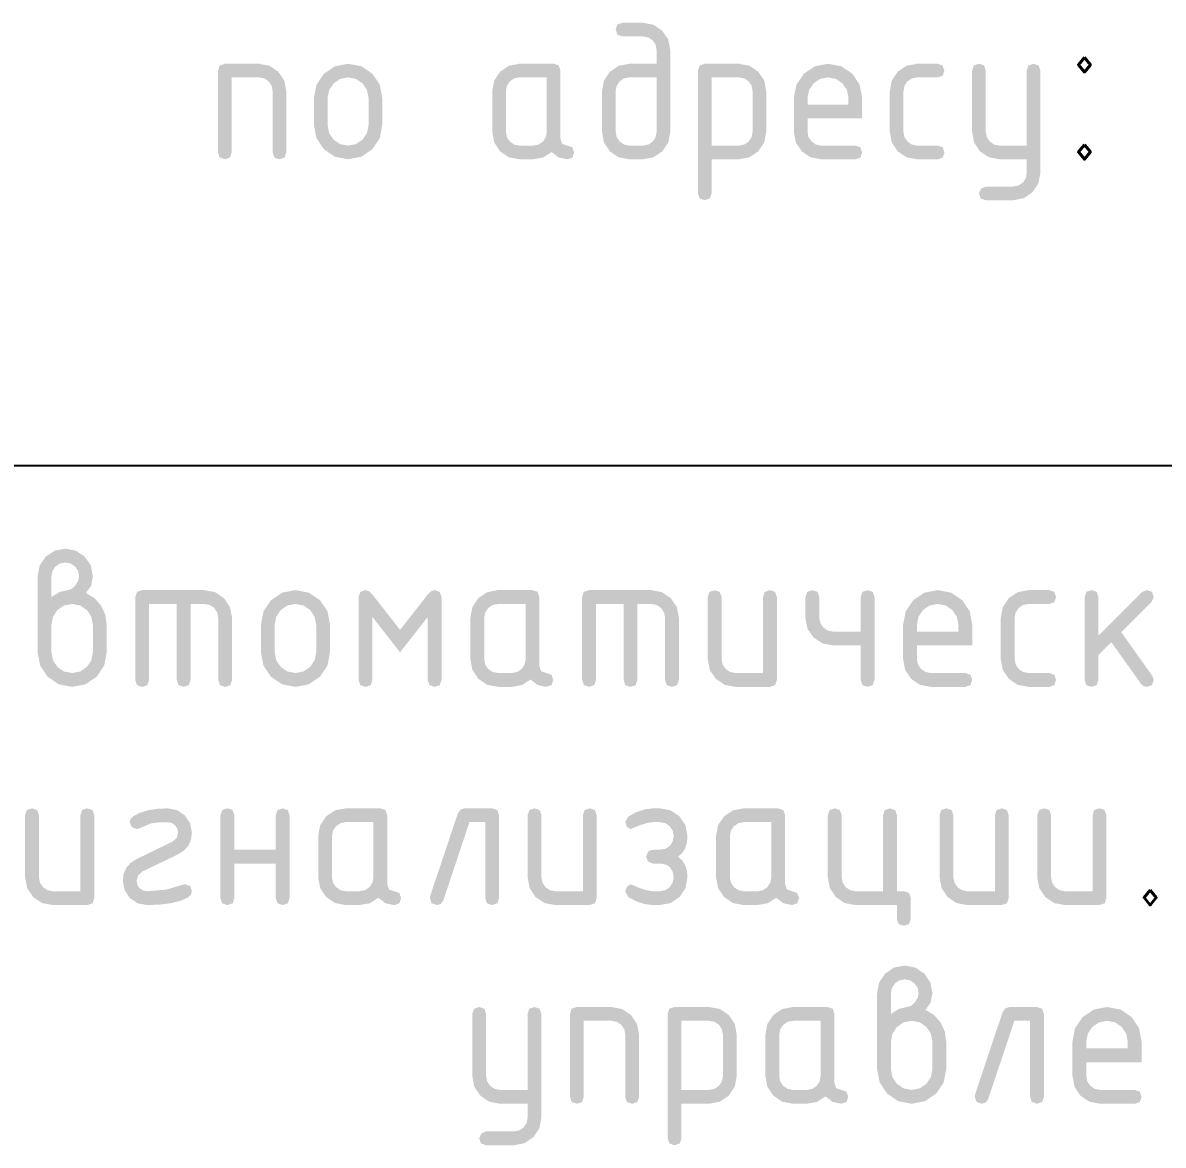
# Model space of a CAD drawing. Header units: millimetres. Extents: x 0 to 420, y 0 to 297.
# Drawn here: x 340.2 to 355.02, y 13.26 to 27.85 of the extents above; entities that cross this region are included whole.
import ezdxf

# ---------------------------------------------------------------- set-up
doc = ezdxf.new("R2010")
doc.units = ezdxf.units.MM
doc.layers.get('0').update_dxf_attribs({"linetype": 'CONTINUOUS'})
doc.styles.get("Standard").update_dxf_attribs({"font": 'STANDARD'})

msp = doc.modelspace()

# ---------------------------------------------------------------- hatches: boundary and pattern name
at = {"true_color": 0x000007}
h = msp.add_hatch(color=0, dxfattribs=at)
h.paths.add_polyline_path([(348.615811, 27.496415), (348.615811, 26.43257), (348.589835, 26.294559), (348.512182, 26.180113), (348.397254, 26.103219), (348.260828, 26.077587), (348.083337, 26.077587), (347.945809, 26.103288), (347.831431, 26.180664), (347.754537, 26.295248), (347.728905, 26.43257), (347.728905, 26.964493), (347.754606, 27.101745), (347.831983, 27.215847), (347.946498, 27.293017), (348.083337, 27.318924), (348.438319, 27.318924), (348.438319, 27.496415), (348.425504, 27.565524), (348.387056, 27.622644), (348.329937, 27.661091), (348.260828, 27.673907), (347.994591, 27.673907), (347.928376, 27.695955), (347.906397, 27.762652), (347.928376, 27.829143), (347.994591, 27.851398), (348.260828, 27.851398), (348.398356, 27.825422), (348.512733, 27.74777), (348.589904, 27.632841)], flags=0)
h.paths.add_polyline_path([(348.438319, 26.43257), (348.438319, 27.141984), (348.083337, 27.141984), (348.01471, 27.128893), (347.95766, 27.09017), (347.919212, 27.032706), (347.906397, 26.964493), (347.906397, 26.43257), (347.91935, 26.364839), (347.958762, 26.307444), (348.015882, 26.268032), (348.083337, 26.255079), (348.260828, 26.255079), (348.329041, 26.267894), (348.386505, 26.306342), (348.425228, 26.363668)], flags=0)
for points in [[(342.738994, 26.166333), (342.738994, 27.230178), (342.761043, 27.296669), (342.82774, 27.318924), (343.270917, 27.318924), (343.407343, 27.292948), (343.522271, 27.215296), (343.599924, 27.100849), (343.6259, 26.964493), (343.6259, 26.166333), (343.603644, 26.099636), (343.537154, 26.077587), (343.470457, 26.099636), (343.448408, 26.166333), (343.448408, 26.964493), (343.435593, 27.033395), (343.397145, 27.090721), (343.340026, 27.129168), (343.270917, 27.141984), (342.916486, 27.141984), (342.916486, 26.166333), (342.89423, 26.099636), (342.82774, 26.077587), (342.761043, 26.099636)], [(351.646757, 26.964493), (351.646757, 26.43257), (351.65971, 26.364839), (351.699122, 26.307444), (351.756242, 26.268032), (351.823697, 26.255079), (352.089934, 26.255079), (352.156424, 26.232823), (352.178679, 26.166333), (352.156424, 26.099636), (352.089934, 26.077587), (351.823697, 26.077587), (351.686168, 26.103219), (351.571791, 26.180113), (351.494897, 26.294559), (351.469265, 26.43257), (351.469265, 26.964493), (351.494897, 27.101745), (351.571791, 27.215847), (351.686168, 27.293017), (351.823697, 27.318924), (352.089934, 27.318924), (352.156424, 27.296669), (352.178679, 27.230178), (352.156424, 27.163964), (352.089934, 27.141984), (351.823697, 27.141984), (351.75507, 27.128893), (351.69802, 27.09017), (351.659572, 27.032706)], [(353.248538, 25.89734), (353.248538, 26.077587), (352.893556, 26.077587), (352.756028, 26.103288), (352.64165, 26.180664), (352.564756, 26.295248), (352.539124, 26.43257), (352.539124, 27.230178), (352.561173, 27.296669), (352.62787, 27.318924), (352.69436, 27.296669), (352.716616, 27.230178), (352.716616, 26.43257), (352.729569, 26.364839), (352.768981, 26.307444), (352.826101, 26.268032), (352.893556, 26.255079), (353.248538, 26.255079), (353.248538, 27.230178), (353.270587, 27.296669), (353.337284, 27.318924), (353.403774, 27.296669), (353.42603, 27.230178), (353.42603, 25.900096), (353.400467, 25.763739), (353.324055, 25.649293), (353.210849, 25.571641), (353.074906, 25.545664), (352.716616, 25.545664), (352.649919, 25.56792), (352.62787, 25.63441), (352.654328, 25.696146), (352.716616, 25.722605), (353.071047, 25.722605), (353.140156, 25.735283), (353.197275, 25.772765), (353.235723, 25.828851)], [(341.753545, 20.476655), (342.561627, 20.476655), (342.700119, 20.450335), (342.816288, 20.371924), (342.894698, 20.255756), (342.921019, 20.117263), (342.921019, 19.309181), (342.898419, 19.241726), (342.831171, 19.219333), (342.763716, 19.241726), (342.741323, 19.309181), (342.741323, 20.117263), (342.728231, 20.187405), (342.689509, 20.245145), (342.631769, 20.283868), (342.561627, 20.296959), (342.38193, 20.296959), (342.38193, 19.309181), (342.359331, 19.241726), (342.292082, 19.219333), (342.22511, 19.241726), (342.202785, 19.309181), (342.202785, 20.296959), (341.843393, 20.296959), (341.843393, 19.309181), (341.820793, 19.241726), (341.753545, 19.219333), (341.68609, 19.241726), (341.663697, 19.309181), (341.663697, 20.386807), (341.68609, 20.454055)], [(345.104786, 19.668574), (344.745393, 20.128287), (344.745393, 19.309181), (344.722794, 19.241726), (344.655545, 19.219333), (344.58809, 19.241726), (344.565697, 19.309181), (344.565697, 20.386807), (344.58809, 20.454055), (344.655545, 20.476655), (344.700263, 20.462255), (344.745393, 20.419329), (345.104786, 19.959615), (345.463627, 20.419329), (345.508551, 20.462255), (345.553475, 20.476655), (345.620723, 20.454055), (345.643323, 20.386807), (345.643323, 19.309181), (345.620723, 19.241726), (345.553475, 19.219333), (345.48602, 19.241726), (345.463627, 19.309181), (345.463627, 20.128287)], [(347.56036, 20.476655), (348.368442, 20.476655), (348.506935, 20.450335), (348.623103, 20.371924), (348.701514, 20.255756), (348.727834, 20.117263), (348.727834, 19.309181), (348.705235, 19.241726), (348.637986, 19.219333), (348.570531, 19.241726), (348.548138, 19.309181), (348.548138, 20.117263), (348.535047, 20.187405), (348.496324, 20.245145), (348.438584, 20.283868), (348.368442, 20.296959), (348.188746, 20.296959), (348.188746, 19.309181), (348.166146, 19.241726), (348.098898, 19.219333), (348.031925, 19.241726), (348.009601, 19.309181), (348.009601, 20.296959), (347.650209, 20.296959), (347.650209, 19.309181), (347.627609, 19.241726), (347.56036, 19.219333), (347.492905, 19.241726), (347.470512, 19.309181), (347.470512, 20.386807), (347.492905, 20.454055)], [(350.000993, 20.386807), (350.000993, 19.309181), (349.978393, 19.241726), (349.911145, 19.219333), (349.462456, 19.219333), (349.323067, 19.245378), (349.207243, 19.323513), (349.129108, 19.439337), (349.103063, 19.578726), (349.103063, 20.386807), (349.125457, 20.454055), (349.192912, 20.476655), (349.26016, 20.454055), (349.28276, 20.386807), (349.28276, 19.578726), (349.295989, 19.509962), (349.335676, 19.451946), (349.393692, 19.412259), (349.462456, 19.399029), (349.821297, 19.399029), (349.821297, 20.386807), (349.84369, 20.454055), (349.911145, 20.476655), (349.978393, 20.454055)], [(351.270442, 20.386807), (351.270442, 19.309181), (351.247843, 19.241726), (351.180594, 19.219333), (351.113139, 19.241726), (351.090746, 19.309181), (351.090746, 19.758422), (350.731905, 19.758422), (350.594101, 19.784122), (350.477795, 19.861499), (350.398695, 19.975532), (350.372513, 20.110648), (350.372513, 20.386807), (350.394906, 20.454055), (350.462361, 20.476655), (350.529609, 20.454055), (350.552209, 20.386807), (350.552209, 20.117263), (350.565438, 20.048981), (350.605126, 19.991035), (350.663141, 19.951347), (350.731905, 19.938118), (351.090746, 19.938118), (351.090746, 20.386807), (351.113139, 20.454055), (351.180594, 20.476655), (351.247843, 20.454055)], [(353.091107, 20.117263), (353.091107, 19.578726), (353.104337, 19.509962), (353.144024, 19.451946), (353.202039, 19.412259), (353.270804, 19.399029), (353.539797, 19.399029), (353.607045, 19.37643), (353.629645, 19.309181), (353.607045, 19.241726), (353.539797, 19.219333), (353.270804, 19.219333), (353.131415, 19.245378), (353.015591, 19.323513), (352.937456, 19.439337), (352.911411, 19.578726), (352.911411, 20.117263), (352.937456, 20.256445), (353.015591, 20.372476), (353.131415, 20.45061), (353.270804, 20.476655), (353.539797, 20.476655), (353.607045, 20.454055), (353.629645, 20.386807), (353.607045, 20.319352), (353.539797, 20.296959), (353.270804, 20.296959), (353.20135, 20.283799), (353.143473, 20.244594), (353.104061, 20.186303)], [(354.180413, 19.886304), (354.744857, 20.450748), (354.808798, 20.476655), (354.876047, 20.454055), (354.898647, 20.386807), (354.871637, 20.32452), (354.476967, 19.92985), (354.881008, 19.360996), (354.898647, 19.307528), (354.876047, 19.241313), (354.808798, 19.219333), (354.766217, 19.228842), (354.734384, 19.257367), (354.347431, 19.800314), (354.180413, 19.633296), (354.180413, 19.309181), (354.157813, 19.241726), (354.090565, 19.219333), (354.02311, 19.241726), (354.000717, 19.309181), (354.000717, 20.386807), (354.02311, 20.454055), (354.090565, 20.476655), (354.157813, 20.454055), (354.180413, 20.386807)], [(341.129932, 17.550347), (341.129932, 16.472721), (341.107332, 16.405266), (341.040084, 16.382873), (340.591395, 16.382873), (340.452006, 16.408918), (340.336182, 16.487053), (340.258047, 16.602877), (340.232002, 16.742265), (340.232002, 17.550347), (340.254395, 17.617595), (340.32185, 17.640195), (340.389099, 17.617595), (340.411698, 17.550347), (340.411698, 16.742265), (340.424928, 16.673501), (340.464615, 16.615486), (340.52263, 16.575798), (340.591395, 16.562569), (340.950236, 16.562569), (340.950236, 17.550347), (340.972629, 17.617595), (341.040084, 17.640195), (341.107332, 17.617595)], [(342.309533, 16.652417), (342.376781, 16.629817), (342.399381, 16.562569), (342.386703, 16.516336), (342.349221, 16.482092), (342.250811, 16.438683), (342.129148, 16.407678), (341.984127, 16.389074), (341.815644, 16.382873), (341.694583, 16.405679), (341.592953, 16.474375), (341.524258, 16.576005), (341.501451, 16.697066), (341.512631, 16.788636), (341.546238, 16.866564), (341.602375, 16.93085), (341.681148, 16.981493), (342.146373, 17.206389), (342.201219, 17.253793), (342.219685, 17.326002), (342.209763, 17.377334), (342.179997, 17.420811), (342.13652, 17.450577), (342.085188, 17.460499), (341.951381, 17.455676), (341.858088, 17.441757), (341.72304, 17.381675), (341.681148, 17.370651), (341.618309, 17.39766), (341.591299, 17.460499), (341.603013, 17.504665), (341.638704, 17.539323), (341.72583, 17.583454), (341.829287, 17.614977), (341.949073, 17.63389), (342.085188, 17.640195), (342.205973, 17.617113), (342.307328, 17.548142), (342.376299, 17.446787), (342.399381, 17.326002), (342.38803, 17.234122), (342.354044, 17.15609), (342.297527, 17.091908), (342.218582, 17.041575), (341.757215, 16.819435), (341.700165, 16.770653), (341.681148, 16.697066), (341.690794, 16.645251), (341.720284, 16.601705), (341.76383, 16.572215), (341.815644, 16.562569), (342.062106, 16.58324), (342.275909, 16.645251)], [(342.950597, 16.921961), (342.950597, 16.472721), (342.927997, 16.405266), (342.860749, 16.382873), (342.793294, 16.405266), (342.770901, 16.472721), (342.770901, 17.550347), (342.793294, 17.617595), (342.860749, 17.640195), (342.927997, 17.617595), (342.950597, 17.550347), (342.950597, 17.101658), (343.489134, 17.101658), (343.489134, 17.550347), (343.511527, 17.617595), (343.578982, 17.640195), (343.646231, 17.617595), (343.66883, 17.550347), (343.66883, 16.472721), (343.646231, 16.405266), (343.578982, 16.382873), (343.511527, 16.405266), (343.489134, 16.472721), (343.489134, 16.921961)], [(345.941998, 17.640195), (346.300839, 17.640195), (346.368087, 17.617595), (346.390687, 17.550347), (346.390687, 16.472721), (346.368087, 16.405266), (346.300839, 16.382873), (346.233384, 16.405266), (346.210991, 16.472721), (346.210991, 17.460499), (346.005939, 17.460499), (345.666941, 16.444058), (345.635522, 16.398169), (345.582606, 16.382873), (345.515151, 16.405611), (345.492757, 16.473823), (345.496616, 16.501384), (345.85215, 17.566883), (345.886532, 17.621729)], [(347.660136, 17.550347), (347.660136, 16.472721), (347.637537, 16.405266), (347.570288, 16.382873), (347.121599, 16.382873), (346.98221, 16.408918), (346.866386, 16.487053), (346.788252, 16.602877), (346.762207, 16.742265), (346.762207, 17.550347), (346.7846, 17.617595), (346.852055, 17.640195), (346.919303, 17.617595), (346.941903, 17.550347), (346.941903, 16.742265), (346.955132, 16.673501), (346.99482, 16.615486), (347.052835, 16.575798), (347.121599, 16.562569), (347.48044, 16.562569), (347.48044, 17.550347), (347.502833, 17.617595), (347.570288, 17.640195), (347.637537, 17.617595)], [(348.660041, 16.742265), (348.648121, 16.817231), (348.612637, 16.874006), (348.565439, 16.905838), (348.506252, 16.920308), (348.391048, 16.921961), (348.327107, 16.947869), (348.3012, 17.01181), (348.327659, 17.076302), (348.363212, 17.096146), (348.416955, 17.10276), (348.443965, 17.10276), (348.472628, 17.101658), (348.55283, 17.114473), (348.611534, 17.152921), (348.647777, 17.21066), (348.660041, 17.280803), (348.64695, 17.350945), (348.608227, 17.408685), (348.550763, 17.447407), (348.480896, 17.460499), (348.391048, 17.460499), (348.307195, 17.448992), (348.206391, 17.414748), (348.124605, 17.380779), (348.099455, 17.369548), (348.052051, 17.40207), (348.031656, 17.464909), (348.06845, 17.53195), (348.17883, 17.59279), (348.293001, 17.628275), (348.391048, 17.640195), (348.480896, 17.640195), (348.619803, 17.61415), (348.735558, 17.536015), (348.813693, 17.419984), (348.839738, 17.280803), (348.831995, 17.192031), (348.808801, 17.117574), (348.770207, 17.057483), (348.716265, 17.01181), (348.770207, 16.964577), (348.808801, 16.903909), (348.831995, 16.829805), (348.839738, 16.742265), (348.813693, 16.602877), (348.735558, 16.487053), (348.619803, 16.408918), (348.480896, 16.382873), (348.391048, 16.382873), (348.290314, 16.394448), (348.177177, 16.429175), (348.068036, 16.488706), (348.031656, 16.558159), (348.052051, 16.620998), (348.101109, 16.65352), (348.130048, 16.642013), (348.21025, 16.607769), (348.308297, 16.5738), (348.391048, 16.562569), (348.480896, 16.562569), (348.54966, 16.575523), (348.607676, 16.614935), (348.646881, 16.672812)], [(351.651219, 16.562569), (351.718467, 16.539969), (351.741067, 16.472721), (351.741067, 16.203177), (351.718467, 16.135928), (351.651219, 16.113329), (351.583764, 16.135928), (351.561371, 16.203177), (351.561371, 16.382873), (351.022833, 16.382873), (350.883445, 16.408987), (350.767621, 16.487604), (350.689486, 16.603359), (350.663441, 16.742265), (350.663441, 17.550347), (350.685834, 17.617595), (350.753289, 17.640195), (350.820537, 17.617595), (350.843137, 17.550347), (350.843137, 16.742265), (350.856366, 16.673501), (350.896054, 16.615486), (350.954069, 16.575798), (351.022833, 16.562569), (351.381674, 16.562569), (351.381674, 17.550347), (351.404068, 17.617595), (351.471523, 17.640195), (351.538771, 17.617595), (351.561371, 17.550347), (351.561371, 16.562569)], [(353.013778, 17.550347), (353.013778, 16.472721), (352.991178, 16.405266), (352.92393, 16.382873), (352.475241, 16.382873), (352.335852, 16.408918), (352.220028, 16.487053), (352.141893, 16.602877), (352.115848, 16.742265), (352.115848, 17.550347), (352.138242, 17.617595), (352.205697, 17.640195), (352.272945, 17.617595), (352.295545, 17.550347), (352.295545, 16.742265), (352.308774, 16.673501), (352.348461, 16.615486), (352.406477, 16.575798), (352.475241, 16.562569), (352.834082, 16.562569), (352.834082, 17.550347), (352.856475, 17.617595), (352.92393, 17.640195), (352.991178, 17.617595)], [(354.283227, 17.550347), (354.283227, 16.472721), (354.260628, 16.405266), (354.193379, 16.382873), (353.74469, 16.382873), (353.605302, 16.408918), (353.489477, 16.487053), (353.411343, 16.602877), (353.385298, 16.742265), (353.385298, 17.550347), (353.407691, 17.617595), (353.475146, 17.640195), (353.542394, 17.617595), (353.564994, 17.550347), (353.564994, 16.742265), (353.578223, 16.673501), (353.617911, 16.615486), (353.675926, 16.575798), (353.74469, 16.562569), (354.103531, 16.562569), (354.103531, 17.550347), (354.125924, 17.617595), (354.193379, 17.640195), (354.260628, 17.617595)], [(346.76156, 13.61796), (346.76156, 13.800413), (346.402719, 13.800413), (346.26333, 13.826526), (346.147506, 13.905144), (346.069371, 14.020899), (346.043326, 14.159805), (346.043326, 14.967887), (346.065719, 15.035135), (346.133174, 15.057735), (346.200422, 15.035135), (346.223022, 14.967887), (346.223022, 14.159805), (346.236251, 14.091041), (346.275939, 14.033025), (346.333954, 13.993338), (346.402719, 13.980109), (346.76156, 13.980109), (346.76156, 14.967887), (346.783953, 15.035135), (346.851408, 15.057735), (346.918656, 15.035135), (346.941256, 14.967887), (346.941256, 13.620716), (346.915349, 13.482706), (346.838179, 13.366606), (346.723801, 13.287714), (346.586273, 13.261324), (346.223022, 13.261324), (346.155567, 13.283924), (346.133174, 13.351172), (346.160184, 13.414011), (346.223022, 13.44102), (346.582415, 13.44102), (346.652281, 13.453767), (346.709745, 13.491732), (346.748468, 13.548438)], [(347.312775, 13.890261), (347.312775, 14.967887), (347.335169, 15.035135), (347.402623, 15.057735), (347.851864, 15.057735), (347.989874, 15.031414), (348.105974, 14.953004), (348.184385, 14.836835), (348.210705, 14.698342), (348.210705, 13.890261), (348.188105, 13.822806), (348.120857, 13.800413), (348.053402, 13.822806), (348.031009, 13.890261), (348.031009, 14.698342), (348.017918, 14.768484), (347.979195, 14.826224), (347.92173, 14.864947), (347.851864, 14.878038), (347.492472, 14.878038), (347.492472, 13.890261), (347.469872, 13.822806), (347.402623, 13.800413), (347.335169, 13.822806)], [(353.022771, 15.057735), (353.381612, 15.057735), (353.448861, 15.035135), (353.47146, 14.967887), (353.47146, 13.890261), (353.448861, 13.822806), (353.381612, 13.800413), (353.314157, 13.822806), (353.291764, 13.890261), (353.291764, 14.878038), (353.086712, 14.878038), (352.747715, 13.861598), (352.716295, 13.815709), (352.663379, 13.800413), (352.595924, 13.82315), (352.573531, 13.891363), (352.577389, 13.918924), (352.932923, 14.984423), (352.967305, 15.039269)]]:
    msp.add_hatch(color=0, dxfattribs=at).paths.add_polyline_path(points, flags=0)
h = msp.add_hatch(color=0, dxfattribs=at)
h.paths.add_polyline_path([(343.985781, 26.520764), (343.985781, 26.875747), (344.018096, 27.046004), (344.115317, 27.189388), (344.258288, 27.286402), (344.428958, 27.318924), (344.601075, 27.286747), (344.744253, 27.190491), (344.840509, 27.047795), (344.872686, 26.875747), (344.872686, 26.520764), (344.840096, 26.350094), (344.7426, 26.207123), (344.599215, 26.109902), (344.428958, 26.077587), (344.258288, 26.109902), (344.115317, 26.207123), (344.018096, 26.350094)], flags=0)
h.paths.add_polyline_path([(344.695195, 26.520764), (344.695195, 26.875747), (344.675489, 26.977791), (344.616922, 27.063711), (344.531002, 27.122278), (344.428958, 27.141984), (344.326708, 27.122278), (344.240994, 27.063711), (344.182703, 26.977791), (344.163272, 26.875747), (344.163272, 26.520764), (344.182427, 26.417825), (344.240442, 26.332249), (344.326019, 26.274233), (344.428958, 26.255079), (344.531002, 26.274509), (344.616922, 26.3328), (344.675489, 26.418721)], flags=0)
h = msp.add_hatch(color=0, dxfattribs=at)
h.paths.add_polyline_path([(347.011841, 27.141984), (346.656858, 27.141984), (346.588232, 27.128893), (346.531181, 27.09017), (346.492734, 27.032706), (346.479918, 26.964493), (346.479918, 26.43257), (346.492871, 26.364839), (346.532283, 26.307444), (346.589403, 26.268032), (346.656858, 26.255079), (346.834349, 26.255079), (346.902562, 26.267894), (346.960026, 26.306342), (346.998749, 26.363668), (347.011841, 26.43257)], flags=0)
h.paths.add_polyline_path([(347.366272, 26.166333), (347.344017, 26.099636), (347.277526, 26.077587), (347.164941, 26.101152), (347.074679, 26.171845), (346.96547, 26.101152), (346.834349, 26.077587), (346.656858, 26.077587), (346.51933, 26.103219), (346.404953, 26.180113), (346.328058, 26.294559), (346.302427, 26.43257), (346.302427, 26.964493), (346.328058, 27.101745), (346.404953, 27.215847), (346.51933, 27.293017), (346.656858, 27.318924), (347.100586, 27.318924), (347.167077, 27.296669), (347.189332, 27.230178), (347.189332, 26.343824), (347.211312, 26.277127), (347.277526, 26.255079), (347.344017, 26.232823)], flags=0)
h = msp.add_hatch(color=0, dxfattribs=at)
h.paths.add_polyline_path([(348.975692, 27.230178), (348.997741, 27.296669), (349.064438, 27.318924), (349.507615, 27.318924), (349.645143, 27.293017), (349.75952, 27.215847), (349.83669, 27.101745), (349.862597, 26.964493), (349.862597, 26.43257), (349.83669, 26.295248), (349.75952, 26.180664), (349.645143, 26.103288), (349.507615, 26.077587), (349.153183, 26.077587), (349.153183, 25.63441), (349.130928, 25.56792), (349.064438, 25.545664), (348.997741, 25.56792), (348.975692, 25.63441)], flags=0)
h.paths.add_polyline_path([(349.153183, 27.141984), (349.153183, 26.255079), (349.507615, 26.255079), (349.575828, 26.267894), (349.633292, 26.306342), (349.672015, 26.363668), (349.685106, 26.43257), (349.685106, 26.964493), (349.67229, 27.033395), (349.633843, 27.090721), (349.576723, 27.129168), (349.507615, 27.141984)], flags=0)
h = msp.add_hatch(color=0, dxfattribs=at)
h.paths.add_polyline_path([(350.665656, 27.141984), (350.563405, 27.122278), (350.477691, 27.063711), (350.4194, 26.977791), (350.39997, 26.875747), (350.39997, 26.787001), (350.931893, 26.787001), (350.931893, 26.875747), (350.912187, 26.977791), (350.85362, 27.063711), (350.767699, 27.122278)], flags=0)
h.paths.add_polyline_path([(350.39997, 26.60951), (350.39997, 26.43257), (350.412924, 26.364839), (350.452335, 26.307444), (350.509455, 26.268032), (350.57691, 26.255079), (351.020638, 26.255079), (351.087129, 26.232823), (351.109384, 26.166333), (351.087129, 26.099636), (351.020638, 26.077587), (350.57691, 26.077587), (350.439382, 26.103219), (350.325005, 26.180113), (350.24811, 26.294559), (350.222479, 26.43257), (350.222479, 26.875747), (350.254794, 27.046004), (350.352014, 27.189388), (350.494986, 27.286402), (350.665656, 27.318924), (350.837773, 27.286747), (350.980951, 27.190491), (351.077207, 27.047795), (351.109384, 26.875747), (351.109384, 26.60951)], flags=0)
h = msp.add_hatch(color=0, dxfattribs=at)
h.paths.add_polyline_path([(340.573944, 20.386807), (340.683222, 20.454055), (340.783406, 20.476655), (340.83708, 20.492365), (340.887034, 20.539494), (340.921761, 20.597716), (340.933336, 20.656351), (340.920245, 20.726287), (340.881522, 20.784233), (340.823575, 20.822956), (340.75364, 20.836048), (340.684187, 20.822887), (340.626309, 20.783682), (340.586897, 20.725391), (340.573944, 20.656351)], flags=0)
h.paths.add_polyline_path([(341.022633, 20.439724), (341.133841, 20.372889), (341.219417, 20.275462), (341.273987, 20.156813), (341.292177, 20.027415), (341.292177, 19.668574), (341.259242, 19.494803), (341.160988, 19.349971), (341.015881, 19.251993), (340.843488, 19.219333), (340.669717, 19.252062), (340.524886, 19.350522), (340.426907, 19.495492), (340.394248, 19.668574), (340.394248, 20.656351), (340.420361, 20.795533), (340.498979, 20.911564), (340.614734, 20.989699), (340.75364, 21.015744), (340.892546, 20.989423), (341.008301, 20.911013), (341.086436, 20.794844), (341.112481, 20.656351), (341.089881, 20.533982)], flags=0)
h.paths.add_polyline_path([(341.112481, 19.668574), (341.112481, 20.027415), (341.092775, 20.130837), (341.034209, 20.218135), (340.947323, 20.277184), (340.843488, 20.296959), (340.738964, 20.277184), (340.652216, 20.218135), (340.593443, 20.130837), (340.573944, 20.027415), (340.573944, 19.668574), (340.593443, 19.56405), (340.652216, 19.477302), (340.738964, 19.418529), (340.843488, 19.399029), (340.947323, 19.418598), (341.034209, 19.477853), (341.092775, 19.564739)], flags=0)
h = msp.add_hatch(color=0, dxfattribs=at)
h.paths.add_polyline_path([(343.296248, 19.668574), (343.296248, 20.027415), (343.328976, 20.20029), (343.427437, 20.345466), (343.572407, 20.44372), (343.745488, 20.476655), (343.919466, 20.444065), (344.064091, 20.346568), (344.161587, 20.201874), (344.194178, 20.027415), (344.194178, 19.668574), (344.161243, 19.495492), (344.062988, 19.350522), (343.917881, 19.252062), (343.745488, 19.219333), (343.572407, 19.252062), (343.427437, 19.350522), (343.328976, 19.495492)], flags=0)
h.paths.add_polyline_path([(344.014482, 19.668574), (344.014482, 20.027415), (343.994707, 20.130837), (343.935658, 20.218135), (343.848428, 20.277184), (343.745488, 20.296959), (343.641653, 20.277184), (343.554768, 20.218135), (343.495512, 20.130837), (343.475944, 20.027415), (343.475944, 19.668574), (343.495443, 19.56405), (343.554217, 19.477302), (343.640964, 19.418529), (343.745488, 19.399029), (343.848428, 19.418598), (343.935658, 19.477853), (343.994707, 19.564739)], flags=0)
h = msp.add_hatch(color=0, dxfattribs=at)
h.paths.add_polyline_path([(346.736338, 20.296959), (346.377497, 20.296959), (346.308044, 20.283799), (346.250166, 20.244594), (346.210755, 20.186303), (346.197801, 20.117263), (346.197801, 19.578726), (346.21103, 19.509962), (346.250718, 19.451946), (346.308733, 19.412259), (346.377497, 19.399029), (346.557193, 19.399029), (346.625957, 19.411983), (346.683973, 19.451395), (346.723178, 19.509272), (346.736338, 19.578726)], flags=0)
h.paths.add_polyline_path([(347.095731, 19.309181), (347.073131, 19.241726), (347.005883, 19.219333), (346.891712, 19.243036), (346.800279, 19.314693), (346.689898, 19.243036), (346.557193, 19.219333), (346.377497, 19.219333), (346.238109, 19.245378), (346.122284, 19.323513), (346.04415, 19.439337), (346.018105, 19.578726), (346.018105, 20.117263), (346.04415, 20.256445), (346.122284, 20.372476), (346.238109, 20.45061), (346.377497, 20.476655), (346.826186, 20.476655), (346.893435, 20.454055), (346.916034, 20.386807), (346.916034, 19.488878), (346.938428, 19.421423), (347.005883, 19.399029), (347.073131, 19.37643)], flags=0)
h = msp.add_hatch(color=0, dxfattribs=at)
h.paths.add_polyline_path([(352.091202, 20.296959), (351.987367, 20.277184), (351.900482, 20.218135), (351.841226, 20.130837), (351.821658, 20.027415), (351.821658, 19.938118), (352.360195, 19.938118), (352.360195, 20.027415), (352.340421, 20.130837), (352.281372, 20.218135), (352.194142, 20.277184)], flags=0)
h.paths.add_polyline_path([(351.821658, 19.758422), (351.821658, 19.578726), (351.834887, 19.509962), (351.874575, 19.451946), (351.93259, 19.412259), (352.001354, 19.399029), (352.450044, 19.399029), (352.517292, 19.37643), (352.539892, 19.309181), (352.517292, 19.241726), (352.450044, 19.219333), (352.001354, 19.219333), (351.861966, 19.245378), (351.746142, 19.323513), (351.668007, 19.439337), (351.641962, 19.578726), (351.641962, 20.027415), (351.67469, 20.20029), (351.773151, 20.345466), (351.918121, 20.44372), (352.091202, 20.476655), (352.26518, 20.444065), (352.409805, 20.346568), (352.507301, 20.201874), (352.539892, 20.027415), (352.539892, 19.758422)], flags=0)
h = msp.add_hatch(color=0, dxfattribs=at)
h.paths.add_polyline_path([(344.758583, 17.460499), (344.399742, 17.460499), (344.330289, 17.447339), (344.272412, 17.408133), (344.233, 17.349842), (344.220046, 17.280803), (344.220046, 16.742265), (344.233275, 16.673501), (344.272963, 16.615486), (344.330978, 16.575798), (344.399742, 16.562569), (344.579438, 16.562569), (344.648203, 16.575523), (344.706218, 16.614935), (344.745423, 16.672812), (344.758583, 16.742265)], flags=0)
h.paths.add_polyline_path([(345.117976, 16.472721), (345.095376, 16.405266), (345.028128, 16.382873), (344.913957, 16.406575), (344.822524, 16.478233), (344.712144, 16.406575), (344.579438, 16.382873), (344.399742, 16.382873), (344.260354, 16.408918), (344.14453, 16.487053), (344.066395, 16.602877), (344.04035, 16.742265), (344.04035, 17.280803), (344.066395, 17.419984), (344.14453, 17.536015), (344.260354, 17.61415), (344.399742, 17.640195), (344.848431, 17.640195), (344.91568, 17.617595), (344.93828, 17.550347), (344.93828, 16.652417), (344.960673, 16.584962), (345.028128, 16.562569), (345.095376, 16.539969)], flags=0)
h = msp.add_hatch(color=0, dxfattribs=at)
h.paths.add_polyline_path([(349.929267, 17.460499), (349.570426, 17.460499), (349.500973, 17.447339), (349.443095, 17.408133), (349.403683, 17.349842), (349.39073, 17.280803), (349.39073, 16.742265), (349.403959, 16.673501), (349.443646, 16.615486), (349.501662, 16.575798), (349.570426, 16.562569), (349.750122, 16.562569), (349.818886, 16.575523), (349.876901, 16.614935), (349.916107, 16.672812), (349.929267, 16.742265)], flags=0)
h.paths.add_polyline_path([(350.288659, 16.472721), (350.266059, 16.405266), (350.198811, 16.382873), (350.084641, 16.406575), (349.993208, 16.478233), (349.882827, 16.406575), (349.750122, 16.382873), (349.570426, 16.382873), (349.431037, 16.408918), (349.315213, 16.487053), (349.237078, 16.602877), (349.211033, 16.742265), (349.211033, 17.280803), (349.237078, 17.419984), (349.315213, 17.536015), (349.431037, 17.61415), (349.570426, 17.640195), (350.019115, 17.640195), (350.086363, 17.617595), (350.108963, 17.550347), (350.108963, 16.652417), (350.131356, 16.584962), (350.198811, 16.562569), (350.266059, 16.539969)], flags=0)
h = msp.add_hatch(color=0, dxfattribs=at)
h.paths.add_polyline_path([(351.483778, 14.967887), (351.593056, 15.035135), (351.693239, 15.057735), (351.746914, 15.073444), (351.796868, 15.120573), (351.831594, 15.178795), (351.84317, 15.237431), (351.830079, 15.307366), (351.791356, 15.365313), (351.733409, 15.404036), (351.663474, 15.417127), (351.594021, 15.403967), (351.536143, 15.364762), (351.496731, 15.306471), (351.483778, 15.237431)], flags=0)
h.paths.add_polyline_path([(351.932467, 15.020803), (352.043675, 14.953968), (352.129251, 14.856541), (352.183821, 14.737892), (352.202011, 14.608494), (352.202011, 14.249653), (352.169076, 14.075882), (352.070822, 13.931051), (351.925714, 13.833072), (351.753322, 13.800413), (351.579551, 13.833141), (351.434719, 13.931602), (351.336741, 14.076571), (351.304081, 14.249653), (351.304081, 15.237431), (351.330195, 15.376613), (351.408812, 15.492644), (351.524568, 15.570778), (351.663474, 15.596823), (351.80238, 15.570503), (351.918135, 15.492092), (351.99627, 15.375924), (352.022315, 15.237431), (351.999715, 15.115061)], flags=0)
h.paths.add_polyline_path([(352.022315, 14.249653), (352.022315, 14.608494), (352.002609, 14.711916), (351.944042, 14.799215), (351.857157, 14.858264), (351.753322, 14.878038), (351.648798, 14.858264), (351.56205, 14.799215), (351.503277, 14.711916), (351.483778, 14.608494), (351.483778, 14.249653), (351.503277, 14.145129), (351.56205, 14.058381), (351.648798, 13.999608), (351.753322, 13.980109), (351.857157, 13.999677), (351.944042, 14.058933), (352.002609, 14.145818)], flags=0)
h = msp.add_hatch(color=0, dxfattribs=at)
h.paths.add_polyline_path([(348.582225, 14.967887), (348.604618, 15.035135), (348.672073, 15.057735), (349.121313, 15.057735), (349.260219, 15.03169), (349.375975, 14.953555), (349.454109, 14.837524), (349.480154, 14.698342), (349.480154, 14.159805), (349.454109, 14.020899), (349.375975, 13.905144), (349.260219, 13.826526), (349.121313, 13.800413), (348.761921, 13.800413), (348.761921, 13.351172), (348.739321, 13.283924), (348.672073, 13.261324), (348.604618, 13.283924), (348.582225, 13.351172)], flags=0)
h.paths.add_polyline_path([(348.761921, 14.878038), (348.761921, 13.980109), (349.121313, 13.980109), (349.190077, 13.993062), (349.248093, 14.032474), (349.287298, 14.090352), (349.300458, 14.159805), (349.300458, 14.698342), (349.287367, 14.768484), (349.248644, 14.826224), (349.19118, 14.864947), (349.121313, 14.878038)], flags=0)
h = msp.add_hatch(color=0, dxfattribs=at)
h.paths.add_polyline_path([(350.569907, 14.878038), (350.211066, 14.878038), (350.141613, 14.864878), (350.083735, 14.825673), (350.044324, 14.767382), (350.03137, 14.698342), (350.03137, 14.159805), (350.044599, 14.091041), (350.084287, 14.033025), (350.142302, 13.993338), (350.211066, 13.980109), (350.390762, 13.980109), (350.459527, 13.993062), (350.517542, 14.032474), (350.556747, 14.090352), (350.569907, 14.159805)], flags=0)
h.paths.add_polyline_path([(350.9293, 13.890261), (350.9067, 13.822806), (350.839452, 13.800413), (350.725281, 13.824115), (350.633848, 13.895773), (350.523467, 13.824115), (350.390762, 13.800413), (350.211066, 13.800413), (350.071678, 13.826458), (349.955854, 13.904592), (349.877719, 14.020416), (349.851674, 14.159805), (349.851674, 14.698342), (349.877719, 14.837524), (349.955854, 14.953555), (350.071678, 15.03169), (350.211066, 15.057735), (350.659755, 15.057735), (350.727004, 15.035135), (350.749604, 14.967887), (350.749604, 14.069957), (350.771997, 14.002502), (350.839452, 13.980109), (350.9067, 13.957509)], flags=0)
h = msp.add_hatch(color=0, dxfattribs=at)
h.paths.add_polyline_path([(354.29222, 14.878038), (354.188385, 14.858264), (354.1015, 14.799215), (354.042244, 14.711916), (354.022676, 14.608494), (354.022676, 14.519197), (354.561213, 14.519197), (354.561213, 14.608494), (354.541439, 14.711916), (354.48239, 14.799215), (354.39516, 14.858264)], flags=0)
h.paths.add_polyline_path([(354.022676, 14.339501), (354.022676, 14.159805), (354.035905, 14.091041), (354.075593, 14.033025), (354.133608, 13.993338), (354.202372, 13.980109), (354.651061, 13.980109), (354.71831, 13.957509), (354.74091, 13.890261), (354.71831, 13.822806), (354.651061, 13.800413), (354.202372, 13.800413), (354.062984, 13.826458), (353.94716, 13.904592), (353.869025, 14.020416), (353.84298, 14.159805), (353.84298, 14.608494), (353.875708, 14.781369), (353.974169, 14.926545), (354.119139, 15.0248), (354.29222, 15.057735), (354.466198, 15.025144), (354.610823, 14.927648), (354.708319, 14.782954), (354.74091, 14.608494), (354.74091, 14.339501)], flags=0)

# ---------------------------------------------------------------- linework, layer by layer
at = {"color": 0, "true_color": 0x000007}
msp.add_lwpolyline([(292.862, 22.098), (418.338, 22.098)], dxfattribs=at)

# ---------------------------------------------------------------- texts
at = {"color": 0, "true_color": 0x000007, "attachment_point": 1}
for s, insert, char_height in [(': ', (353.61094, 28.06205), 1.984469), ('. ', (354.457641, 18.403416), 2.02054)]:
    msp.add_mtext(s, dxfattribs=dict(at, insert=insert, char_height=char_height))

doc.saveas('drawing.dxf')
